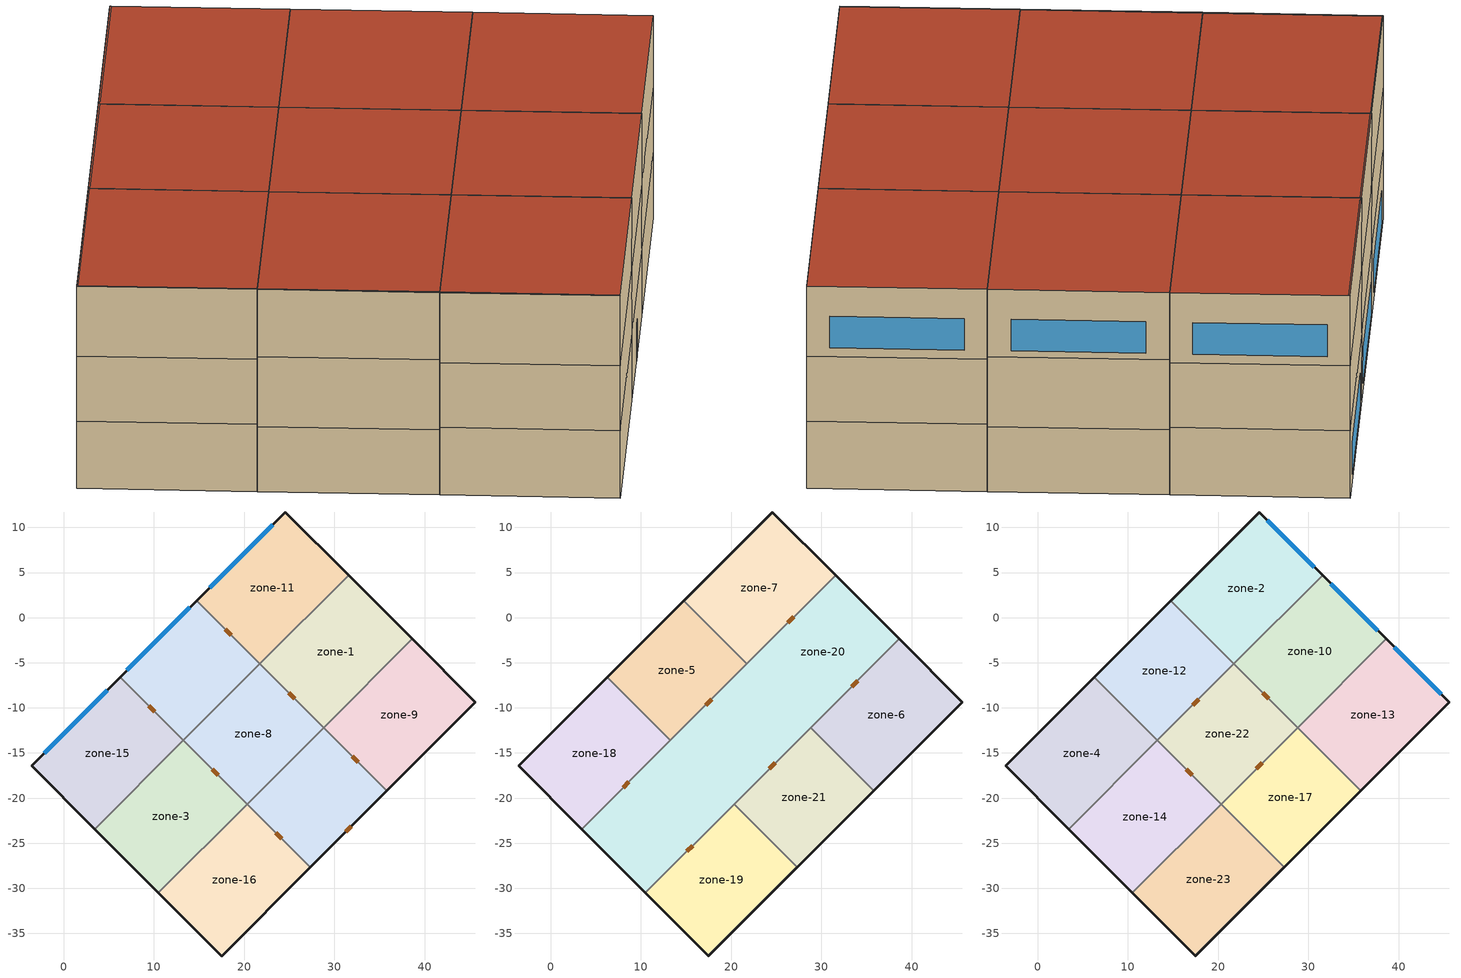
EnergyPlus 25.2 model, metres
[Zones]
zone-1
 wall outside (con-r-13woodframewall): 38.65,-2.36 31.58,4.71 z0:3.85
 wall to zone-8 (con-r-0metalframewall): 21.75,-5.12 28.82,-12.19 z0:3.85
 wall to zone-11 (con-r-0metalframewall): 31.58,4.71 21.75,-5.12 z0:3.85
 wall to zone-9 (con-r-0metalframewall): 28.82,-12.19 38.65,-2.36 z0:3.85
 door inside (con-wooden): 24.96,-8.33 25.61,-8.98 z0:2.13
zone-11
 wall outside (con-r-13woodframewall): 31.58,4.71 24.58,11.71 14.75,1.88 z0:4
 wall to zone-20 (con-r-0metalframewall): 21.75,-5.12 31.58,4.71 z3.85:4
 wall to zone-8 (con-r-0metalframewall): 14.75,1.88 21.68,-5.05 z0:3.85; 14.82,1.81,4 14.82,1.81,3.85 21.68,-5.05,3.85 21.68,-5.05,0 21.75,-5.12,0 21.75,-5.12,4
 window (win-1): 23.16,10.29 16.17,3.31 z0.56:2.44
 door inside (con-wooden): 17.93,-1.29 18.57,-1.94 z0:2.13
zone-15
 floor ground: 6.26,-6.6 13.27,-13.6 3.44,-23.43 -3.56,-16.43 z0
 wall outside (con-r-13woodframewall): 6.26,-6.6 -3.56,-16.43 3.44,-23.43 z0:4
 wall to zone-8 (con-r-0metalframewall): 13.27,-13.6 6.26,-6.6 z0:4
 wall to zone-3 (con-r-0metalframewall): 3.44,-23.43 13.27,-13.6 z0:3.85
 wall to zone-20 (con-r-0metalframewall): 3.44,-23.43 13.27,-13.6 z3.85:4
 window (win-1): 4.84,-8.02 -2.14,-15.01 z0.56:2.44
 door inside (con-wooden): 10.09,-10.42 9.44,-9.78 z0:2.13
zone-16
 floor ground: 20.34,-20.67 27.34,-27.67 17.51,-37.5 10.51,-30.5 z0
 wall outside (con-r-13woodframewall): 10.51,-30.5 17.51,-37.5 27.34,-27.67 z0:4
 wall to zone-8 (con-r-0metalframewall): 27.34,-27.67 20.34,-20.67 z0:4
 wall to zone-20 (con-r-0metalframewall): 20.34,-20.67 10.51,-30.5 z3.85:4
 wall to zone-3 (con-r-0metalframewall): 20.34,-20.67 10.51,-30.5 z0:3.85
 door inside (con-wooden): 24.16,-24.5 23.51,-23.85 z0:2.13
zone-3
 wall outside (con-r-13woodframewall): 3.44,-23.43 10.51,-30.5 z0:3.85
 wall to zone-8 (con-r-0metalframewall): 20.34,-20.67 13.27,-13.6 z0:3.85
 door inside (con-wooden): 17.12,-17.46 16.48,-16.81 z0:2.13
zone-8
 wall outside (con-r-13woodframewall): 14.75,1.88 6.26,-6.6 / 27.34,-27.67 35.82,-19.19 z0:4
 wall to zone-9 (con-r-0metalframewall): 35.82,-19.19 28.82,-12.19 z0:4
 wall to zone-20 (con-passivefloornoinsulationcarpetorhardwood): 28.82,-12.19 20.34,-20.67 / 13.27,-13.6 21.75,-5.12 z3.85:4
 window (win-1): 14,1.13 7.02,-5.85 z0.56:2.44
 door inside (con-wooden): 32.65,-16.01 32,-15.36 z0:2.13
 door (con-wooden): 31.26,-23.75 31.9,-23.11 z0:2.13
zone-9
 wall outside (con-r-13woodframewall): 35.82,-19.19 45.65,-9.36 38.65,-2.36 z0:4
 wall to zone-20 (con-r-0metalframewall): 38.65,-2.36 28.82,-12.19 z3.85:4
zone-18
 floor to zone-15 (con-passivefloornoinsulationcarpetorhardwood Reversed): 6.26,-6.6 13.27,-13.6 3.44,-23.43 -3.56,-16.43 z4
 wall outside (con-r-13woodframewall): 6.26,-6.6 -3.56,-16.43 3.44,-23.43 z4:7.85
 wall to zone-20 (con-r-0metalframewall): 3.44,-23.43 13.27,-13.6 z4:7.85
 wall to zone-5 (con-r-0metalframewall): 13.27,-13.6 6.26,-6.6 z4:7.85
 door inside (con-wooden): 8.03,-18.84 8.67,-18.19 z4:6.13
zone-19
 floor to zone-16 (con-passivefloornoinsulationcarpetorhardwood Reversed): 20.34,-20.67 27.34,-27.67 17.51,-37.5 10.51,-30.5 z4
 wall outside (con-r-13woodframewall): 10.51,-30.5 17.51,-37.5 z4:7.85; 17.58,-37.43,8 17.58,-37.43,7.85 17.51,-37.5,7.85 17.51,-37.5,4 27.34,-27.67,4 27.34,-27.67,8
 wall to zone-20 (con-r-0metalframewall): 20.34,-20.67 10.51,-30.5 z4:7.85
 wall to zone-21 (con-r-0metalframewall): 27.34,-27.67 20.34,-20.67 z4:7.85
 wall to zone-23 ({7b41fd02-d041-4494-9287-8e67011e5864}): 27.27,-27.6 17.51,-37.36 z7.85:8
 door inside (con-wooden): 15.75,-25.26 15.1,-25.91 z4:6.13
zone-20
 floor to zone-3 (con-4inreinforced-concreteceiling): 13.27,-13.6 20.34,-20.67 10.58,-30.43 3.51,-23.36 z3.85
 floor to zone-3 (con-passivefloornoinsulationcarpetorhardwood Reversed): 3.51,-23.36 10.58,-30.43 10.51,-30.5 3.44,-23.43 z3.85
 floor to zone-8 (con-passivefloornoinsulationcarpetorhardwood Reversed): 21.75,-5.12 28.82,-12.19 20.34,-20.67 13.27,-13.6 z3.85
 floor to zone-1 (con-4inreinforced-concreteceiling): 31.51,4.64 38.58,-2.43 28.82,-12.19 21.75,-5.12 z3.85
 floor to zone-1 (con-passivefloornoinsulationcarpetorhardwood Reversed): 31.58,4.71 38.65,-2.36 38.58,-2.43 31.51,4.64 z3.85
 wall outside (con-r-13woodframewall): 38.65,-2.36 31.58,4.71 / 3.44,-23.43 10.51,-30.5 z3.85:8
 wall to zone-7 (con-r-0metalframewall): 31.58,4.71 21.75,-5.12 z4:7.85
 wall to zone-5 (con-r-0metalframewall): 21.75,-5.12 13.27,-13.6 z4:7.85
 wall to zone-12 (con-r-0metalframewall): 21.75,-5.12 13.27,-13.6 z7.85:8
 wall to zone-4 (con-r-0metalframewall): 13.27,-13.6 3.44,-23.43 z7.85:8
 wall to zone-2 (con-r-0metalframewall): 31.58,4.71 21.75,-5.12 z7.85:8
 wall to zone-21 (con-r-0metalframewall): 20.34,-20.67 28.82,-12.19 z4:7.85
 wall to zone-6 (con-r-0metalframewall): 28.82,-12.19 38.65,-2.36 z4:7.85
 wall to zone-23 (con-r-0metalframewall): 10.51,-30.5 20.34,-20.67 z7.85:8
 wall to zone-17 (con-r-0metalframewall): 20.34,-20.67 28.82,-12.19 z7.85:8
 wall to zone-13 (con-r-0metalframewall): 28.82,-12.19 38.65,-2.36 z7.85:8
 door inside (con-wooden): 26.95,0.09 26.31,-0.56 / 17.83,-9.04 17.18,-9.68 / 24.26,-16.75 24.9,-16.11 / 33.38,-7.63 34.02,-6.98 z4:6.13
zone-21
 floor to zone-8 (con-passivefloornoinsulationcarpetorhardwood Reversed): 28.82,-12.19 35.82,-19.19 27.34,-27.67 20.34,-20.67 z4
 wall outside (con-r-13woodframewall): 27.34,-27.67 35.82,-19.19 z4:7.85
 wall to zone-6 (con-r-0metalframewall): 35.82,-19.19 28.82,-12.19 z4:7.85
zone-5
 floor to zone-8 (con-passivefloornoinsulationcarpetorhardwood Reversed): 14.75,1.88 21.75,-5.12 13.27,-13.6 6.26,-6.6 z4
 wall outside (con-r-13woodframewall): 14.75,1.88 6.26,-6.6 z4:7.85
 wall to zone-7 (con-r-0metalframewall): 21.75,-5.12 14.75,1.88 z4:7.85
zone-6
 floor to zone-9 (con-passivefloornoinsulationcarpetorhardwood Reversed): 38.65,-2.36 45.65,-9.36 35.82,-19.19 28.82,-12.19 z4
 wall outside (con-r-13woodframewall): 35.82,-19.19 45.65,-9.36 38.65,-2.36 z4:7.85
zone-7
 floor to zone-11 (con-passivefloornoinsulationcarpetorhardwood Reversed): 24.58,11.71 31.58,4.71 21.75,-5.12 14.75,1.88 z4
 wall outside (con-r-13woodframewall): 31.58,4.71 24.58,11.71 z4:7.85; 24.51,11.64,8 24.51,11.64,7.85 24.58,11.71,7.85 24.58,11.71,4 14.75,1.88,4 14.75,1.88,8
 wall to zone-2 (con-r-0metalframewall): 14.82,1.81 24.58,11.57 z7.85:8
zone-10
 floor to zone-20 (con-passivefloornoinsulationcarpetorhardwood Reversed): 31.58,4.71 38.65,-2.36 28.82,-12.19 21.75,-5.12 z8
 wall outside (con-r-13woodframewall): 38.65,-2.36 31.58,4.71 z8:12
 wall to zone-22 (con-r-0metalframewall): 21.75,-5.12 28.82,-12.19 z8:12
 wall to zone-2 (con-r-0metalframewall): 31.58,4.71 21.75,-5.12 z8:12
 wall to zone-13 (con-r-0metalframewall): 28.82,-12.19 38.65,-2.36 z8:12
 window (win-1): 37.72,-1.43 32.51,3.78 z8.37:10.24
 door inside (con-wooden): 24.96,-8.33 25.61,-8.98 z8:10.13
 roof outside (con-r-20overroofdeck-coolroof): 28.82,-12.19 38.65,-2.36 31.58,4.71 21.75,-5.12 z12
zone-12
 floor to zone-5 (con-4inreinforced-concreteceiling): 14.82,1.81 21.75,-5.12 13.27,-13.6 6.34,-6.67 z7.85
 floor to zone-5 (con-passivefloornoinsulationcarpetorhardwood Reversed): 14.75,1.88 14.82,1.81 6.34,-6.67 6.26,-6.6 z7.85
 wall outside (con-r-13woodframewall): 14.75,1.88 6.26,-6.6 z7.85:12
 wall to zone-2 (con-r-0metalframewall): 21.75,-5.12,12 21.75,-5.12,7.85 14.82,1.81,7.85 14.82,1.81,8 14.75,1.88,8 14.75,1.88,12
 wall to zone-22 (con-r-0metalframewall): 13.27,-13.6 21.75,-5.12 z8:12
 wall to zone-4 (con-r-0metalframewall): 6.26,-6.6 13.27,-13.6 z7.85:12
 door inside (con-wooden): 17.18,-9.68 17.83,-9.04 z8:10.13
 roof outside (con-r-20overroofdeck-coolroof): 13.27,-13.6 21.75,-5.12 14.82,1.81 6.34,-6.67 z12; 6.34,-6.67 14.82,1.81 14.75,1.88 6.26,-6.6 z12
zone-13
 floor to zone-6 (con-4inreinforced-concreteceiling): 38.58,-2.43 45.51,-9.36 35.75,-19.12 28.82,-12.19 z7.85
 floor to zone-6 (con-passivefloornoinsulationcarpetorhardwood Reversed): 38.65,-2.36 45.65,-9.36 35.82,-19.19 35.75,-19.12 45.51,-9.36 38.58,-2.43 z7.85
 wall outside (con-r-13woodframewall): 35.82,-19.19 45.65,-9.36 38.65,-2.36 z7.85:12
 wall to zone-17 (con-r-0metalframewall): 28.82,-12.19 35.82,-19.19 z7.85:12
 window (win-1): 44.76,-8.47 39.54,-3.25 z8.37:10.24
 roof outside (con-r-20overroofdeck-coolroof): 35.82,-19.19 45.65,-9.36 38.65,-2.36 28.82,-12.19 z12
zone-14
 floor to zone-20 (con-passivefloornoinsulationcarpetorhardwood Reversed): 13.27,-13.6 20.34,-20.67 10.51,-30.5 3.44,-23.43 z8
 wall outside (con-r-13woodframewall): 3.44,-23.43 10.51,-30.5 z8:12
 wall to zone-4 (con-r-0metalframewall): 13.27,-13.6 3.44,-23.43 z8:12
 wall to zone-23 (con-r-0metalframewall): 10.51,-30.5 20.34,-20.67 z8:12
 wall to zone-22 (con-r-0metalframewall): 20.34,-20.67 13.27,-13.6 z8:12
 door inside (con-wooden): 17.12,-17.46 16.48,-16.81 z8:10.13
 roof outside (con-r-20overroofdeck-coolroof): 10.58,-30.43 20.34,-20.67 13.27,-13.6 3.51,-23.36 z12; 10.51,-30.5 10.58,-30.43 3.51,-23.36 3.44,-23.43 z12
zone-17
 floor to zone-21 (con-4inreinforced-concreteceiling): 28.82,-12.19 35.75,-19.12 27.27,-27.6 20.34,-20.67 z7.85
 floor to zone-21 (con-passivefloornoinsulationcarpetorhardwood Reversed): 35.75,-19.12 35.82,-19.19 27.34,-27.67 27.27,-27.6 z7.85
 wall outside (con-r-13woodframewall): 27.34,-27.67 35.82,-19.19 z7.85:12
 wall to zone-23 (con-r-0metalframewall): 20.34,-20.67,12 20.34,-20.67,7.85 27.27,-27.6,7.85 27.27,-27.6,8 27.34,-27.67,8 27.34,-27.67,12
 wall to zone-22 (con-r-0metalframewall): 28.82,-12.19 20.34,-20.67 z8:12
 door inside (con-wooden): 24.9,-16.11 24.26,-16.75 z8:10.13
 roof outside (con-r-20overroofdeck-coolroof): 27.34,-27.67 35.82,-19.19 28.82,-12.19 20.34,-20.67 z12
zone-2
 floor to zone-7 (con-4inreinforced-concreteceiling): 24.58,11.57 31.51,4.64 21.75,-5.12 14.82,1.81 z7.85
 floor to zone-7 (con-passivefloornoinsulationcarpetorhardwood Reversed): 24.51,11.64 24.58,11.57 14.82,1.81 14.75,1.88 z8; 24.58,11.71 31.58,4.71 31.51,4.64 24.51,11.64 z7.85
 wall outside (con-r-13woodframewall): 31.58,4.71 24.58,11.71 z7.85:12; 24.58,11.71,12 24.58,11.71,7.85 24.51,11.64,7.85 24.51,11.64,8 14.75,1.88,8 14.75,1.88,12
 window (win-1): 30.69,5.61 25.47,10.82 z8.37:10.24
 roof outside (con-r-20overroofdeck-coolroof): 21.75,-5.12 31.58,4.71 24.65,11.64 14.82,1.81 z12; 14.82,1.81 24.65,11.64 24.58,11.71 14.75,1.88 z12
zone-22
 floor to zone-20 (con-passivefloornoinsulationcarpetorhardwood Reversed): 21.75,-5.12 28.82,-12.19 20.34,-20.67 13.27,-13.6 z8
 roof outside (con-r-20overroofdeck-coolroof): 20.34,-20.67 28.82,-12.19 21.75,-5.12 13.27,-13.6 z12
zone-23
 floor to zone-19 (con-4inreinforced-concreteceiling): 20.34,-20.67 27.27,-27.6 17.51,-37.36 10.58,-30.43 z7.85
 floor to zone-19 (con-passivefloornoinsulationcarpetorhardwood Reversed): 10.58,-30.43 17.58,-37.43 17.51,-37.5 10.51,-30.5 z7.85; 27.27,-27.6 27.34,-27.67 17.58,-37.43 17.51,-37.36 z8
 wall outside (con-r-13woodframewall): 10.51,-30.5 17.51,-37.5 z7.85:12; 17.51,-37.5,12 17.51,-37.5,7.85 17.58,-37.43,7.85 17.58,-37.43,8 27.34,-27.67,8 27.34,-27.67,12
 roof outside (con-r-20overroofdeck-coolroof): 17.58,-37.43 27.34,-27.67 20.34,-20.67 10.58,-30.43 z12; 17.51,-37.5 17.58,-37.43 10.58,-30.43 10.51,-30.5 z12
zone-4
 floor to zone-18 (con-4inreinforced-concreteceiling): 6.34,-6.67 13.27,-13.6 3.51,-23.36 -3.42,-16.43 z7.85
 floor to zone-18 (con-passivefloornoinsulationcarpetorhardwood Reversed): 6.26,-6.6 6.34,-6.67 -3.42,-16.43 3.51,-23.36 3.44,-23.43 -3.56,-16.43 z7.85
 wall outside (con-r-13woodframewall): 6.26,-6.6 -3.56,-16.43 3.44,-23.43 z7.85:12
 roof outside (con-r-20overroofdeck-coolroof): 3.51,-23.36 13.27,-13.6 6.34,-6.67 -3.42,-16.43 z12; 3.44,-23.43 3.51,-23.36 -3.42,-16.43 6.34,-6.67 6.26,-6.6 -3.56,-16.43 z12
[Building]
bldg-1
[Site:Location]
Site 1: Latitude {deg}=0; Longitude {deg}=0; Time Zone {hr}=0; Elevation {m}=0
[Material] Roughness=MediumRough; Solar Absorptance=0.7; Visible Absorptance=0.7
Name | Thickness {m} | Conductivity {W/m-K} | Density {kg/m3} | Specific Heat {J/kg-K} | Thermal Absorptance
mat-112inwood | 0.0376 | 0.15 | 608 | 1630 | 0.9
mat-blt-uproof38inbr01 | 0.00954 | 0.162516 | 1121.4 | 1465.38 | 0.3
mat-carpet | 0.0127 | 0.06 | 288 | 1380 | 0.9
mat-concretecastdensereinforced | 0.1 | 1.9 | 2300 | 840 | 0.9
mat-gypbd58ingp02 | 0.015879 | 0.160266 | 801 | 837.36 | 0.7
mat-minbd3inr-104in24 | 0.076196 | 0.041538 | 240.3 | 711.756 | 0.9
mat-minwoolbattr13w2x4frame | 0.1016 | 0.06227 | 129.9 | 962.3 | 0.9
mat-woodsft34inwd01 | 0.019049 | 0.11544 | 512.64 | 1381.644 | 0.9
mat-woodshinglews01 | 0.017769 | 0.11544 | 512.64 | 1256.04 | 0.7
[Material:NoMass] Roughness=Smooth; Thermal Absorptance=0.9; Solar Absorptance=0.7; Visible Absorptance=0.7
Name | Thermal Resistance {m2-K/W}
mat-airspace | 0.10919
mat-bldgpaperfeltbp01 | 0.01057
mat-noinsulation | 0.001
[WindowMaterial:SimpleGlazingSystem]
{c85f63f4-d9e7-4ab3-a561-3210410e0c7c}: U-Factor {W/m2-K}=2.8566; Solar Heat Gain Coefficient=0.76; Visible Transmittance=0.81
[Construction]
con-4inreinforced-concreteceiling: mat-concretecastdensereinforced
con-passivefloornoinsulationcarpetorhardwood: mat-carpet, mat-noinsulation
con-passivefloornoinsulationcarpetorhardwood Reversed: mat-noinsulation, mat-carpet
con-r-0metalframewall: mat-gypbd58ingp02, mat-airspace, mat-gypbd58ingp02
con-r-13woodframewall: mat-woodshinglews01, mat-bldgpaperfeltbp01, mat-woodsft34inwd01, mat-minwoolbattr13w2x4frame, mat-gypbd58ingp02
con-r-20overroofdeck-coolroof: mat-blt-uproof38inbr01, mat-bldgpaperfeltbp01, mat-minbd3inr-104in24, mat-minbd3inr-104in24, mat-woodsft34inwd01
con-wooden: mat-112inwood
win-1: {c85f63f4-d9e7-4ab3-a561-3210410e0c7c}
[Construction:AirBoundary]
{7b41fd02-d041-4494-9287-8e67011e5864}: None, 0
[Zone] Multiplier=1; Part of Total Floor Area=Yes
zone-1; zone-10; zone-11; zone-12; zone-13; zone-14; zone-15; zone-16; zone-17; zone-18; zone-19; zone-2; zone-20; zone-21; zone-22; zone-23; zone-3; zone-4; zone-5; zone-6; zone-7; zone-8; zone-9
[Space]
Name | Zone | Volume {m3}
sp-29room | zone-1 | 509.248
sp-45room | zone-10 | 483.336
sp-24room | zone-11 | 504.052
sp-38room | zone-12 | 412.056
sp-46room | zone-13 | 478.404
sp-41room | zone-14 | 483.336
sp-25room | zone-15 | 504.052
sp-27room | zone-16 | 504.052
sp-43room | zone-17 | 412.056
sp-34room | zone-18 | 504.052
sp-36room | zone-19 | 504.052
sp-44room | zone-2 | 478.404
sp-31room | zone-20 | 1471.99
sp-35room | zone-21 | 434.147
sp-40room | zone-22 | 416.304
sp-42room | zone-23 | 478.404
sp-26room | zone-3 | 509.248
sp-39room | zone-4 | 478.404
sp-33room | zone-5 | 434.147
sp-37room | zone-6 | 504.052
sp-32room | zone-7 | 504.052
sp-28room | zone-8 | 1324.82
sp-30room | zone-9 | 504.052
